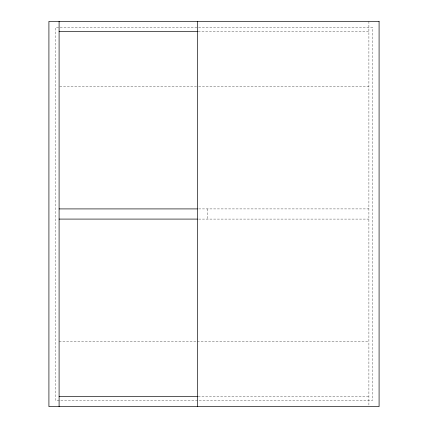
<?xml version="1.0" encoding="UTF-8"?>
<svg xmlns="http://www.w3.org/2000/svg" width="428" height="428" viewBox="0 0 428 428"><rect width="100%" height="100%" fill="white"/><g stroke="black" fill="none" stroke-linecap="round" stroke-linejoin="round"><path stroke-width="0.32" stroke-dasharray="2.14 1.6" d="M198.159 31.581L368.904 31.581M59.765 86.333L197.977 86.333M198.646 86.333L368.904 86.333M198.646 208.912L368.904 208.912M198.646 219.088L368.904 219.088M59.096 341.667L196.639 341.667M197.308 341.667L368.904 341.667M198.159 396.419L368.904 396.419M368.904 21.4L368.904 405.327M207.398 208.912L207.398 219.088M372.756 27.729L55.244 27.729L55.244 400.271L372.756 400.271L372.756 27.729"/><path stroke-width="0.64" d="M59.096 31.581L197.308 31.581M59.096 208.912L197.308 208.912M59.096 219.088L197.308 219.088M59.096 396.419L197.308 396.419M197.49 21.4L197.49 406.6M59.096 21.4L59.096 406.6M379.085 21.4L48.915 21.4L48.915 406.6L379.085 406.6L379.085 21.4"/></g></svg>
